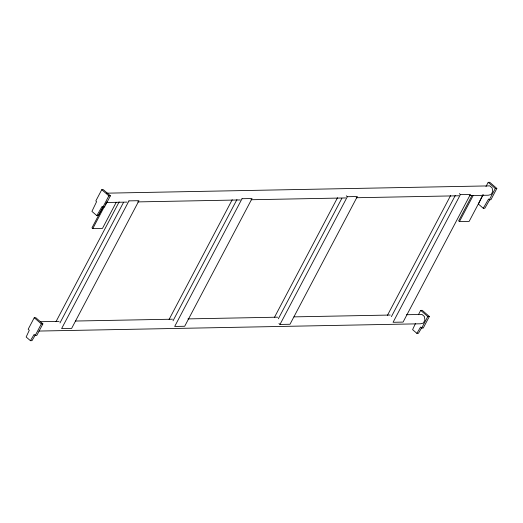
<?xml version="1.0" encoding="UTF-8"?>
<svg xmlns="http://www.w3.org/2000/svg" width="523" height="523" viewBox="0 0 523 523"><rect width="100%" height="100%" fill="white"/><g stroke="black" fill="none" stroke-linecap="round" stroke-linejoin="round"><path stroke-width="0.78" d="M415.439 323.56L412.595 329.634L416.87 333.334L418.42 333.308L421.715 327.731M482.716 194.987L478.362 204.022L483.272 208.272L484.821 208.246L489.705 199.747M30.426 340.695L34.132 334.426L35.27 335.413L36.819 335.38L42.893 323.868L35.793 317.716L34.237 317.742L28.17 329.261L29.308 330.248L26.15 336.995L30.426 340.695L31.975 340.669L35.27 335.093M96.827 215.633L102.116 206.435L102.907 207.121L104.456 207.088L110.405 195.818L103.306 189.666L101.75 189.692L95.807 200.969L96.605 201.656L91.917 211.384L96.827 215.633L98.376 215.607L103.26 207.108M35.27 335.413L41.343 323.9L42.893 323.868M110.405 195.818L108.849 195.844L91.963 227.871L92.78 228.577L102.475 228.388L116.224 202.316M92.78 228.577L104.665 206.023M105.411 204.611L106.895 201.793M56.007 321.638L119.166 201.852M59.955 322.959L123.493 202.447M169.073 319.488L232.232 199.694M173.021 320.802L236.939 199.57M274.385 317.481L337.544 197.687M278.334 318.795L341.872 198.289M279.995 324.443L347.344 196.713L357.346 196.524L290.004 324.253L279.995 324.443L278.936 323.521M387.451 315.323L450.61 195.537M391.4 316.644L455.317 195.412M460.41 194.563L393.067 322.292L403.07 322.096L470.412 194.373L460.41 194.563L459.344 193.641M472.008 195.51L458.632 220.883L459.442 221.589L469.138 221.406L483.259 194.621M459.442 221.589L473.191 195.51M418.413 314.702L420.688 310.381L422.238 310.348L429.344 316.507L423.27 328.019L421.721 328.052L420.577 327.058L416.87 333.334M485.972 186.561L488.201 182.331L489.75 182.305L496.85 188.45L490.907 199.727L489.351 199.753L488.56 199.067L483.272 208.272M421.721 328.052L427.788 316.533L429.344 316.507M489.351 199.753L495.301 188.483L496.85 188.45M106.509 193.177L489.776 185.874L492.156 187.934L492.712 191.523L491.117 194.543L488.312 195.223L469.556 195.576M106.679 202.493L127.063 202.1M137.667 201.904L240.41 199.943M251.014 199.74L345.605 197.942M356.209 197.74L458.952 195.779M40.356 321.71L59.112 321.351M75.423 321.037L172.459 319.193M187.953 318.893L277.654 317.186M293.965 316.873L390.184 315.042M406.495 314.728L421.989 314.434L424.369 316.493L424.924 320.089L423.336 323.109L420.525 323.783L38.892 331.059M488.201 182.331L495.301 188.483M346.278 195.798L347.344 196.713M420.688 310.381L427.788 316.533M101.75 189.692L108.849 195.844M34.237 317.742L41.343 323.9M128.959 200.878L61.616 328.607L71.625 328.411L138.968 200.688L128.959 200.878M242.031 198.72L174.689 326.45L184.691 326.26L252.034 198.531L242.031 198.72"/></g></svg>
